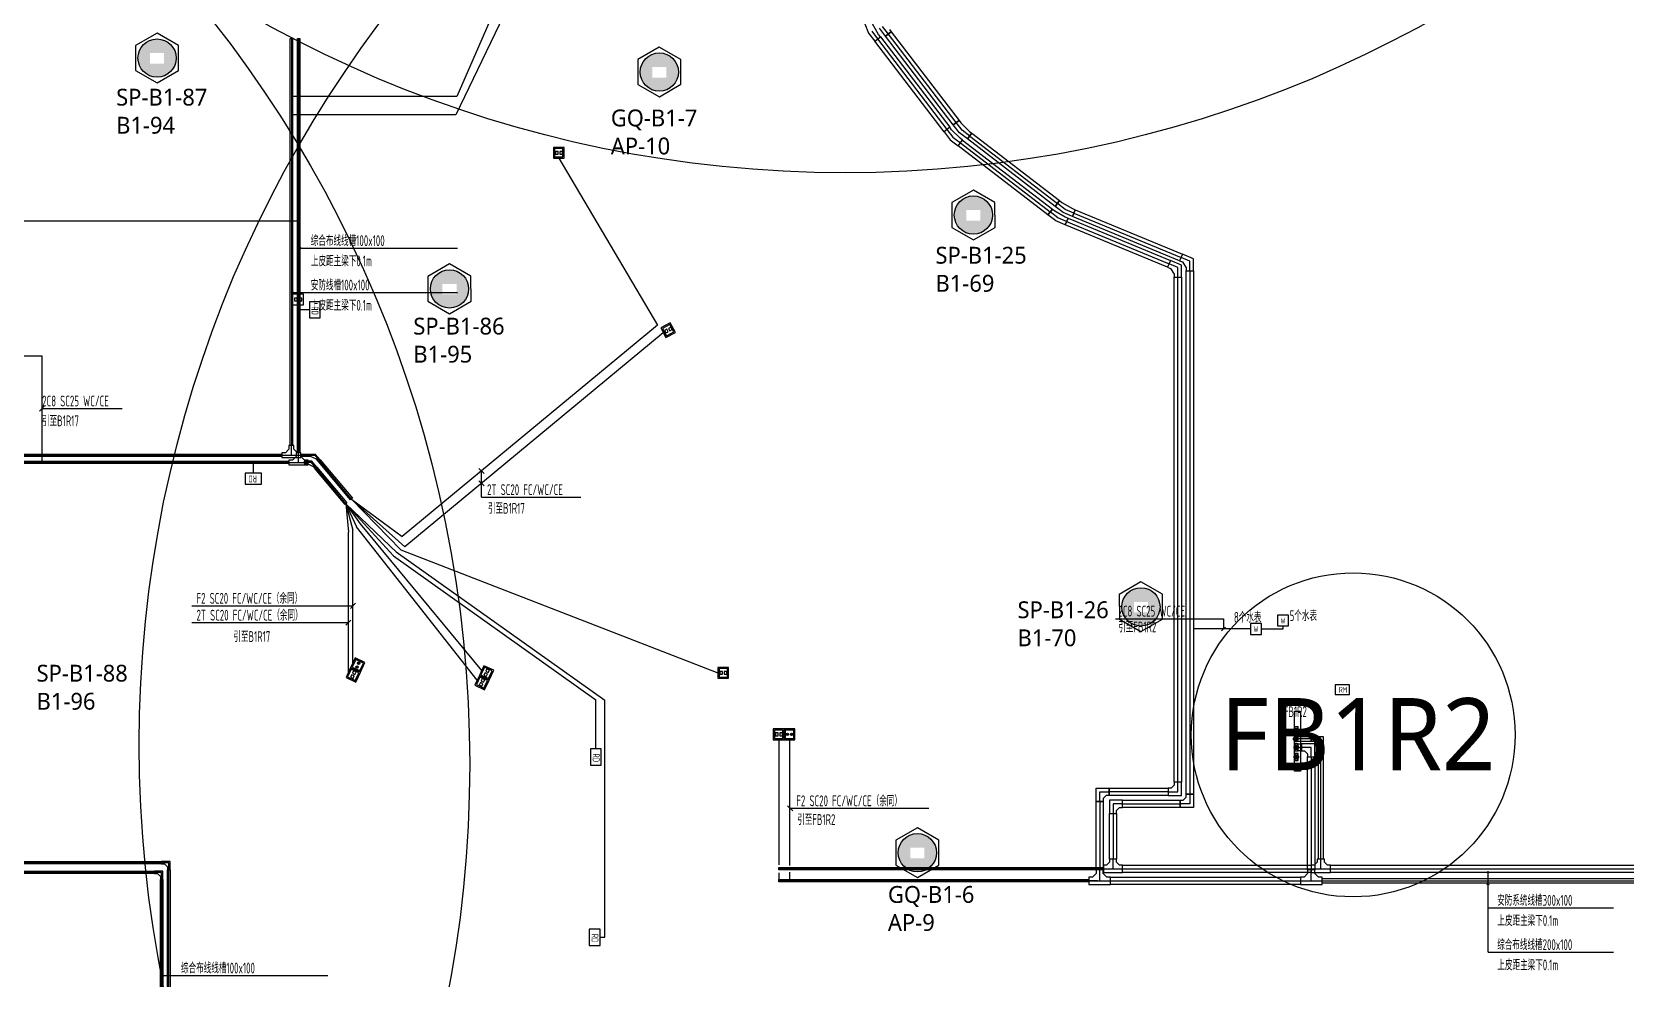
# Model space of a CAD drawing. Extents: x 0 to 3879896, y -114000 to 391286.
# Drawn here: x 2166973 to 2233328, y 218862 to 258257 of the extents above; entities that cross this region are included whole.
import ezdxf
from ezdxf.enums import TextEntityAlignment as Align

# ---------------------------------------------------------------- set-up
doc = ezdxf.new("R2010")
doc.units = 0
doc.header["$LTSCALE"] = 1000
doc.header["$MEASUREMENT"] = 0
doc.linetypes.add('CONTINOUS', pattern=[0])
doc.layers.get('0').update_dxf_attribs({"linetype": 'CONTINUOUS'})
for name, color, linetype in [('20170912广田意见修改', 1, 'CONTINUOUS'), ('AP', 7, 'CONTINUOUS'), ('Arc_家具布置', 8, 'CONTINUOUS'), ('A无产权', 5, 'CONTINUOUS'), ('CABLETRAY_DOTE', 5, 'CONTINUOUS'), ('CABLETRAY_WEAK', 6, 'CONTINUOUS'), ('E-L-LAMP', 11, 'CONTINUOUS'), ('T-BSA TEXT', 7, '485_LINE'), ('T-DIFFUSE', 1, 'CONTINUOUS'), ('T-I-CHANNELS', 2, 'CONTINUOUS'), ('T-METER DATA', 150, 'C_LINE'), ('T-P-G RDJ', 1, 'CONTINOUS'), ('T-R-INTEGRATE', 1, 'CONTINUOUS'), ('T-R-METER DATA', 150, 'CONTINUOUS'), ('T-SYSTEM', 4, 'CONTINUOUS'), ('T-SYSTEM BLOCK', 4, 'CONTINUOUS'), ('T-TEXT', 7, 'CONTINUOUS'), ('T-TEXT-RD', 3, 'CONTINUOUS'), ('T-TL', 2, 'CONTINUOUS'), ('T-光企', 120, 'CONTINUOUS'), ('T-电源线槽', 1, 'CONTINUOUS'), ('T-铁塔', 3, 'CONTINUOUS'), ('WALL', 2, 'CONTINUOUS'), ('WIRE-通讯', 4, 'CONTINUOUS')]:
    doc.layers.add(name, color=color, linetype=linetype)
doc.styles.add('_TCH_DIM', font='SIMPLEX', dxfattribs={"bigfont": 'GBCBIG'})
doc.styles.add('GBSTYLE', font='gbxwxt.shx', dxfattribs={"width": 0.6, "bigfont": 'gbhzfs.shx'})
doc.styles.get("Standard").update_dxf_attribs({"font": 'GBENOR', "bigfont": 'GBCBIG'})
doc.linetypes.add('485_LINE', pattern='A,25.7,-3.58,["485",Standard,S=2.54,R=0,X=-3.2,Y=-1.27],-3.85', length=33.13)
doc.linetypes.add('C_LINE', pattern='A,25.7,-2.08,["C",Standard,S=2.54,R=0,X=-0.54,Y=-1.27],-2.35', length=30.13)

# ---------------------------------------------------------------- blocks, each defined once
blk = doc.blocks.new('A$C5670352E')
at = {"layer": 'T-TEXT-RD', "color": 3, "style": 'GBSTYLE', "width": 0.7}
blk.add_text('FB1R2', height=450, dxfattribs=at).set_placement((102309, -18147, 0))
blk = doc.blocks.new('A$C53DD775B')
at = {"layer": 'T-SYSTEM', "elevation": 0}
for points in [[(101935, -19797, 0, 0, 0), (102433, -19298, 150, 0, 0), (102672, -19059, 0, 0, 0)], [(101960, -19447, 0, 0, 0), (102458, -18948, 150, 0, 0), (102697, -18709, 0, 0, 0)], [(101197, -20535, 0, 0, 0), (101696, -20036, 150, 0, 0), (101935, -19797, 0, 0, 0)], [(101222, -20185, 0, 0, 0), (101721, -19686, 150, 0, 0), (101960, -19447, 0, 0, 0)], [(101960, -20147, 0, 0, 0), (102458, -19648, 150, 0, 0), (102697, -19409, 0, 0, 0)], [(101960, -20547, 0, 0, 0), (102458, -20048, 150, 0, 0), (102697, -19809, 0, 0, 0)], [(101211, -20895, 0, 0, 0), (101710, -20397, 150, 0, 0), (101949, -20158, 0, 0, 0)], [(101222, -21285, 0, 0, 0), (101721, -20786, 150, 0, 0), (101960, -20547, 0, 0, 0)], [(101910, -20997, 0, 0, 0), (102408, -20498, 150, 0, 0), (102647, -20259, 0, 0, 0)], [(101172, -21735, 0, 0, 0), (101671, -21236, 150, 0, 0), (101910, -20997, 0, 0, 0)]]:
    blk.add_lwpolyline(points, format="xyseb", dxfattribs=at)
at = {"layer": 'T-SYSTEM', "const_width": 90, "elevation": 0}
for points in [[(101890, -19797, 1), (101980, -19797, 1)], [(101890, -19797, 1), (101980, -19797, 1)], [(101890, -19797, 1), (101980, -19797, 1)], [(101915, -19447, 1), (102005, -19447, 1)], [(101915, -19447, 1), (102005, -19447, 1)], [(101915, -19447, 1), (102005, -19447, 1)], [(101915, -20147, 1), (102005, -20147, 1)], [(101915, -20147, 1), (102005, -20147, 1)], [(101915, -20147, 1), (102005, -20147, 1)], [(101915, -20547, 1), (102005, -20547, 1)], [(101915, -20547, 1), (102005, -20547, 1)], [(101915, -20547, 1), (102005, -20547, 1)], [(101865, -20997, 1), (101955, -20997, 1)], [(101865, -20997, 1), (101955, -20997, 1)], [(101865, -20997, 1), (101955, -20997, 1)]]:
    blk.add_lwpolyline(points, format="xyb", close=True, dxfattribs=at)
at = {"layer": 'T-SYSTEM'}
for centre in [(101935, -19797, 0), (101935, -19797, 0), (101935, -19797, 0), (101960, -19447, 0), (101960, -19447, 0), (101960, -19447, 0), (101960, -20147, 0), (101960, -20147, 0), (101960, -20147, 0), (101960, -20547, 0), (101960, -20547, 0), (101960, -20547, 0), (101910, -20997, 0), (101910, -20997, 0), (101910, -20997, 0)]:
    blk.add_circle(centre, 90, dxfattribs=at)
blk = doc.blocks.new('A$C0C473B77')
at = {"layer": 'T-P-G RDJ', "elevation": 0}
blk.add_lwpolyline([(102135, -18647), (102135, -21147), (101885, -21147), (101885, -18647)], close=True, dxfattribs=at)
blk = doc.blocks.new('GX')
at = {"layer": 'T-R-INTEGRATE'}
h = blk.add_hatch(color=256, dxfattribs=at)
edge = h.paths.add_edge_path()
edge.add_arc((137, 0), 50, 0, 360)
h = blk.add_hatch(color=256, dxfattribs=at)
edge = h.paths.add_edge_path()
edge.add_arc((312, 0), 50, 0, 360)
for p, q in [((400, 175), (50, 175)), ((50, 175), (50, -175)), ((400, -175), (400, 175)), ((50, -175), (400, -175))]:
    blk.add_line(p, q, dxfattribs=at)
blk.add_lwpolyline([(0, -225), (450, -225), (450, 225), (0, 225)], close=True, dxfattribs=at)
for centre in [(137, 0), (312, 0)]:
    blk.add_circle(centre, 50, dxfattribs=at)
blk = doc.blocks.new('T-D2T')
at = {"layer": 'T-SYSTEM BLOCK'}
for points in [[(0, 0), (450, 0), (450, 450), (0, 450)], [(50, 50), (400, 50), (400, 400), (50, 400)], [(87, 169), (199, 169), (199, 281), (87, 281)], [(271, 169), (383, 169), (383, 281), (271, 281)]]:
    blk.add_lwpolyline(points, close=True, dxfattribs=at)
blk = doc.blocks.new('$C30311172003108')
at = {"layer": 'T-SYSTEM BLOCK'}
blk.add_lwpolyline([(-0.9, 0), (0.9, 0), (0.9, 1.2), (-0.9, 1.2)], close=True, dxfattribs=at)
at = {"style": 'GBSTYLE', "width": 0.8, "flags": 9}
blk.add_attdef('A', (0, 0), '', height=0.00003, dxfattribs=at)
at = {"layer": 'T-TEXT', "color": 7, "style": 'GBSTYLE', "width": 0.7}
blk.add_text('RD', height=0.75, dxfattribs=at).set_placement((-0.38, 0.26))
blk = doc.blocks.new('W')
at = {"layer": 'T-R-METER DATA', "ltscale": 0.04}
blk.add_lwpolyline([(-225, 0), (225, 0), (225, 450), (-225, 450)], close=True, dxfattribs=at)
at = {"layer": 'T-R-METER DATA', "ltscale": 0.04, "style": 'GBSTYLE', "width": 0.7}
blk.add_text('W', height=250, dxfattribs=at).set_placement((1, 98), align=Align.CENTER)
blk = doc.blocks.new('RM')
at = {"layer": 'T-SYSTEM BLOCK'}
blk.add_lwpolyline([(0, 0), (600, 0), (600, 400), (0, 400)], close=True, dxfattribs=at)
at = {"layer": 'T-TEXT', "style": 'GBSTYLE', "width": 0.7}
blk.add_text('RM', height=250, dxfattribs=at).set_placement((156, 67))
blk = doc.blocks.new('DS2')
at = {"layer": 'T-SYSTEM BLOCK'}
for points in [[(-225, -450), (225, -450), (225, 0), (-225, 0)], [(-138, -281), (-26, -281), (-26, -169), (-138, -169)], [(46, -281), (158, -281), (158, -169), (46, -169)]]:
    blk.add_lwpolyline(points, close=True, dxfattribs=at)
blk = doc.blocks.new('A$C7B3708B5')
at = {"layer": 'T-TEXT', "linetype": 'ByBlock'}
h = blk.add_hatch(color=256, dxfattribs=at)
edge = h.paths.add_edge_path()
edge.add_arc((48594, -19261), 37.5, 0, 360)
h = blk.add_hatch(color=256, dxfattribs=at)
edge = h.paths.add_edge_path()
edge.add_arc((48294, -21106), 37.5, 0, 360)
h = blk.add_hatch(color=256, dxfattribs=at)
edge = h.paths.add_edge_path()
edge.add_arc((98052, -45220), 37.5, 0, 360)
h = blk.add_hatch(color=256, dxfattribs=at)
edge = h.paths.add_edge_path()
edge.add_arc((98052, -45720), 37.5, 0, 360)
h = blk.add_hatch(color=256, dxfattribs=at)
edge = h.paths.add_edge_path()
edge.add_arc((42894, -49513), 37.5, 0, 360)
at = {"layer": 'CABLETRAY_DOTE'}
for p, q in [((48244, -10544), (48244, -27470)), ((48544, -10544), (48544, -27770)), ((72402, -10239), (72646, -10556)), ((72646, -10556), (75531, -14323)), ((73095, -10355), (72852, -10037)), ((75916, -14037), (73095, -10355)), ((75531, -14323), (75774, -14640)), ((76159, -14355), (75916, -14037)), ((76477, -14598), (76159, -14355)), ((75774, -14640), (76091, -14884)), ((76091, -14884), (79826, -17750)), ((76477, -14598), (80128, -17400)), ((80144, -17993), (79826, -17750)), ((80445, -17644), (80128, -17400)), ((80815, -17797), (80445, -17644)), ((80815, -17797), (85274, -19644)), ((80513, -18146), (80144, -17993)), ((80513, -18146), (84774, -19911)), ((85644, -19797), (85274, -19644)), ((85644, -20197), (85644, -19797)), ((85144, -20064), (84774, -19911)), ((85144, -20464), (85144, -20064)), ((85144, -41470), (85144, -20464)), ((85644, -20197), (85644, -41970)), ((48244, -27870), (48244, -27470)), ((48544, -28170), (48544, -27770)), ((33794, -27870), (47844, -27870)), ((34194, -28170), (48144, -28170)), ((47844, -27870), (48644, -27870)), ((48144, -28170), (48944, -28170)), ((48644, -27870), (48917, -27870)), ((49077, -28170), (48777, -28170)), ((48917, -27870), (49217, -27870)), ((49270, -28400), (49077, -28170)), ((49217, -27870), (49409, -28100)), ((50518, -29888), (49270, -28400)), ((50747, -29695), (49409, -28100)), ((90694, -39670), (90094, -39670)), ((90694, -39670), (91094, -39670)), ((91094, -39670), (91094, -40070)), ((90144, -40020), (90294, -40020)), ((90694, -40020), (90294, -40020)), ((90694, -40420), (90694, -40020)), ((90694, -40420), (90694, -45120)), ((91094, -44670), (91094, -40070)), ((85144, -41870), (85144, -41470)), ((81890, -42270), (81890, -41870)), ((81890, -41870), (82290, -41870)), ((81890, -42270), (81890, -45120)), ((84744, -41870), (82290, -41870)), ((82844, -42370), (82444, -42370)), ((82444, -42370), (82444, -42770)), ((82844, -42370), (85244, -42370)), ((84744, -41870), (85144, -41870)), ((85644, -42370), (85244, -42370)), ((85644, -41970), (85644, -42370)), ((82444, -42770), (82444, -44670)), ((33894, -44820), (42844, -44820)), ((43144, -44820), (42844, -44820)), ((43144, -45120), (43144, -44820)), ((43144, -82420), (43144, -45120)), ((82044, -45070), (68529, -45070)), ((81890, -45570), (81890, -45120)), ((82044, -45070), (82844, -45070)), ((82444, -45070), (82444, -44670)), ((82844, -45070), (90694, -45070)), ((90694, -45070), (91494, -45070)), ((90694, -45570), (90694, -45120)), ((91094, -45070), (91094, -44670)), ((91494, -45070), (110644, -45070)), ((34294, -45220), (42544, -45220)), ((42844, -45220), (42544, -45220)), ((42844, -45520), (42844, -45220)), ((42844, -45520), (42844, -82420)), ((81440, -45570), (68529, -45570)), ((81440, -45570), (82340, -45570)), ((82340, -45570), (90244, -45570)), ((90244, -45570), (91144, -45570)), ((91144, -45570), (110094, -45570)), ((90545, -46270), (90545, -46270))]:
    blk.add_line(p, q, dxfattribs=at)
at = {"layer": 'CABLETRAY_WEAK'}
for p, q in [((48194, -27470), (48194, -10544)), ((48194, -10544), (48294, -10544)), ((48294, -10544), (48294, -27470)), ((72976, -10446), (72721, -10113)), ((72976, -10446), (73214, -10264)), ((73214, -10264), (72976, -10446)), ((75797, -14129), (72976, -10446)), ((73138, -10164), (73214, -10264)), ((73214, -10264), (76035, -13946)), ((75797, -14129), (76035, -13946)), ((76035, -13946), (75797, -14129)), ((76052, -14462), (75797, -14129)), ((76035, -13946), (76111, -14045)), ((76385, -14717), (76052, -14462)), ((76111, -14045), (76469, -14403)), ((76385, -14717), (76568, -14479)), ((76568, -14479), (76385, -14717)), ((76469, -14403), (76568, -14479)), ((76568, -14479), (80219, -17281)), ((80037, -17519), (76385, -14717)), ((80219, -17281), (80037, -17519)), ((80037, -17519), (80219, -17281)), ((80370, -17775), (80037, -17519)), ((80219, -17281), (80318, -17357)), ((80318, -17357), (80757, -17610)), ((80757, -17935), (80370, -17775)), ((80757, -17610), (80872, -17658)), ((80757, -17935), (80872, -17658)), ((80872, -17658), (80757, -17935)), ((80872, -17658), (85332, -19505)), ((85217, -19783), (80757, -17935)), ((85332, -19505), (85217, -19783)), ((85332, -19505), (85217, -19783)), ((85217, -19783), (85332, -19830)), ((85794, -19697), (85332, -19505)), ((85332, -19830), (85494, -20072)), ((85794, -20197), (85794, -19697)), ((85494, -20072), (85494, -20197)), ((85494, -20197), (85794, -20197)), ((85494, -41970), (85494, -20197)), ((85494, -20197), (85794, -20197)), ((85794, -20197), (85794, -41970)), ((33794, -27820), (47844, -27820)), ((47994, -27770), (47844, -27770)), ((47844, -27770), (47844, -27970)), ((47844, -27820), (47844, -27920)), ((48144, -27620), (47994, -27770)), ((48344, -27470), (48144, -27470)), ((48144, -27470), (48144, -27620)), ((48294, -27470), (48194, -27470)), ((48344, -27620), (48344, -27470)), ((48494, -27770), (48344, -27620)), ((48644, -27770), (48494, -27770)), ((48644, -27970), (48644, -27770)), ((48644, -27920), (48644, -27820)), ((48644, -27820), (48917, -27820)), ((48917, -27820), (48917, -27920)), ((48917, -27820), (49240, -27820)), ((48917, -27920), (48917, -27820)), ((49240, -27820), (49448, -28068)), ((47844, -27920), (33794, -27920)), ((47844, -27970), (48644, -27970)), ((48917, -27920), (48644, -27920)), ((49042, -27920), (48917, -27920)), ((49291, -28036), (49042, -27920)), ((49371, -28132), (49291, -28036)), ((49371, -28132), (49448, -28068)), ((49448, -28068), (49371, -28132)), ((50709, -29727), (49371, -28132)), ((49448, -28068), (50786, -29663)), ((50786, -29663), (50709, -29727)), ((90094, -39570, 0), (89994, -39770, 0)), ((90094, -39770, 0), (89994, -39570, 0)), ((90094, -39770), (90094, -39570)), ((90094, -39570), (90694, -39570)), ((90694, -39770), (90094, -39770)), ((90694, -39570), (90694, -39770)), ((90694, -39570), (91194, -39570)), ((90694, -39770), (90694, -39570)), ((90844, -39770), (90694, -39770)), ((90994, -39920), (90844, -39770)), ((91194, -39570), (91194, -40070)), ((90994, -40070), (90994, -39920)), ((90994, -40070), (91194, -40070)), ((90994, -44670), (90994, -40070)), ((91194, -40070), (90994, -40070)), ((91194, -40070), (91194, -44670)), ((82844, -42220), (82294, -42220)), ((82294, -42220), (82294, -42770)), ((82844, -42520), (82844, -42220)), ((82844, -42220), (85244, -42220)), ((82844, -42520), (82844, -42220)), ((85244, -42220), (85244, -42520)), ((85244, -42520), (85244, -42220)), ((85244, -42220), (85369, -42220)), ((85369, -42220), (85494, -42095)), ((85794, -41970), (85494, -41970)), ((85494, -42095), (85494, -41970)), ((85494, -41970), (85794, -41970)), ((85794, -41970), (85794, -42520)), ((82294, -44670), (82294, -42770)), ((82294, -42770), (82594, -42770)), ((82294, -42770), (82594, -42770)), ((82594, -42645), (82719, -42520)), ((82594, -42770), (82594, -42645)), ((82594, -42770), (82594, -44670)), ((82719, -42520), (82844, -42520)), ((85244, -42520), (82844, -42520)), ((85794, -42520), (85244, -42520)), ((33894, -44770), (42844, -44770)), ((42844, -44870), (33894, -44870)), ((42844, -44770), (42844, -44870)), ((43194, -44770), (42844, -44770)), ((42844, -44770), (42844, -44870)), ((42844, -44870), (42969, -44870)), ((42969, -44870), (43094, -44995)), ((43094, -44995), (43094, -45120)), ((43094, -45120), (43194, -45120)), ((43094, -82420), (43094, -45120)), ((43094, -45120), (43194, -45120)), ((43194, -45120), (43194, -44770)), ((43194, -45120), (43194, -82420)), ((68529, -45120), (68529, -45020)), ((68529, -45020), (82044, -45020)), ((82044, -45120), (68529, -45120)), ((82169, -44920), (82044, -44920)), ((82044, -44920), (82044, -45220)), ((82044, -45020), (82044, -45120)), ((82294, -44795), (82169, -44920)), ((82594, -44670), (82294, -44670)), ((82594, -44670), (82294, -44670)), ((82294, -44670), (82294, -44795)), ((82594, -44795), (82594, -44670)), ((82719, -44920), (82594, -44795)), ((82844, -44920), (82719, -44920)), ((82844, -45220), (82844, -44920)), ((82844, -44920), (90694, -44920)), ((82844, -45220), (82844, -44920)), ((90694, -44920), (90694, -45220)), ((90819, -44920), (90694, -44920)), ((90694, -44920), (90694, -45220)), ((90944, -44795), (90819, -44920)), ((91244, -44670), (90944, -44670)), ((90944, -44670), (90944, -44795)), ((91194, -44670), (90994, -44670)), ((91244, -44795), (91244, -44670)), ((91369, -44920), (91244, -44795)), ((91494, -44920), (91369, -44920)), ((91494, -45220), (91494, -44920)), ((91494, -45220), (91494, -44920)), ((91494, -44920), (110644, -44920)), ((82044, -45220), (82844, -45220)), ((90694, -45220), (82844, -45220)), ((90694, -45220), (91494, -45220)), ((110644, -45220), (91494, -45220))]:
    blk.add_line(p, q, dxfattribs=at)
at = {"layer": 'CABLETRAY_WEAK', "elevation": 0}
blk.add_lwpolyline([(89994, -39770), (90094, -39770), (90094, -39570), (89994, -39570)], close=True, dxfattribs=at)
at = {"layer": 'T-I-CHANNELS'}
for p, q in [((72111, -9926), (72271, -10314)), ((72689, -10366), (72436, -9927)), ((48494, -27770), (48494, -10544)), ((48494, -10544), (48594, -10544)), ((48594, -10544), (48594, -27770)), ((72271, -10314), (72527, -10648)), ((72527, -10648), (72765, -10465)), ((72527, -10648), (72765, -10465)), ((72765, -10465), (72689, -10366)), ((72765, -10465), (75650, -14231)), ((75411, -14414), (72527, -10648)), ((75650, -14231), (75411, -14414)), ((75650, -14231), (75411, -14414)), ((75411, -14414), (75667, -14747)), ((75726, -14331), (75650, -14231)), ((76083, -14689), (75726, -14331)), ((75667, -14747), (76000, -15003)), ((76000, -15003), (76182, -14765)), ((76000, -15003), (76182, -14765)), ((79735, -17869), (76000, -15003)), ((76182, -14765), (76083, -14689)), ((76182, -14765), (79918, -17631)), ((79918, -17631), (79735, -17869)), ((79735, -17869), (79918, -17631)), ((80068, -18124), (79735, -17869)), ((79918, -17631), (80017, -17707)), ((80017, -17707), (80455, -17960)), ((80456, -18285), (80068, -18124)), ((80455, -17960), (80571, -18008)), ((80456, -18285), (80571, -18008)), ((80571, -18008), (80456, -18285)), ((84717, -20050), (80456, -18285)), ((80571, -18008), (84832, -19773)), ((84832, -19773), (84717, -20050)), ((84832, -19773), (84717, -20050)), ((85294, -19964), (84832, -19773)), ((84717, -20050), (84832, -20098)), ((84832, -20098), (84994, -20339)), ((84994, -20339), (84994, -20464)), ((84994, -20464), (85294, -20464)), ((84994, -41470), (84994, -20464)), ((84994, -20464), (85294, -20464)), ((85294, -20464), (85294, -19964)), ((85294, -20464), (85294, -41470)), ((48644, -27770), (48444, -27770)), ((48444, -27770), (48444, -27920)), ((48594, -27770), (48494, -27770)), ((48644, -27920), (48644, -27770)), ((34194, -28120), (48144, -28120)), ((48144, -28220), (34194, -28220)), ((48294, -28070), (48144, -28070)), ((48144, -28070), (48144, -28270)), ((48144, -28120), (48144, -28220)), ((48144, -28270), (48944, -28270)), ((48444, -27920), (48294, -28070)), ((48794, -28070), (48644, -27920)), ((49100, -28120), (48777, -28120)), ((48777, -28120), (48777, -28220)), ((48777, -28220), (48902, -28220)), ((48944, -28070), (48794, -28070)), ((48902, -28220), (49151, -28336)), ((48944, -28270), (48944, -28070)), ((49308, -28368), (49100, -28120)), ((49151, -28336), (49231, -28432)), ((49231, -28432), (49308, -28368)), ((49231, -28432), (49308, -28368)), ((50479, -29920), (49231, -28432)), ((49308, -28368), (50556, -29855)), ((50556, -29855), (50479, -29920)), ((90144, -39870, 0), (89994, -40170, 0)), ((90144, -40170, 0), (89994, -39870, 0)), ((90144, -40170), (90144, -39870)), ((90144, -39870), (90294, -39870)), ((90294, -40170), (90144, -40170)), ((90294, -39870), (90294, -40170)), ((90844, -39870), (90294, -39870)), ((90294, -39870), (90294, -40170)), ((90294, -40170), (90419, -40170)), ((90419, -40170), (90544, -40295)), ((90544, -40295), (90544, -40420)), ((90544, -40420), (90844, -40420)), ((90544, -45120), (90544, -40420)), ((90544, -40420), (90844, -40420)), ((90844, -40420), (90844, -39870)), ((90844, -40420), (90844, -45120)), ((81740, -42270), (81740, -41720)), ((81740, -41720), (82290, -41720)), ((82290, -42020), (82290, -41720)), ((82290, -41720), (84744, -41720)), ((82290, -41720), (82290, -42020)), ((84744, -41720), (84744, -42020)), ((84869, -41720), (84744, -41720)), ((84744, -41720), (84744, -42020)), ((84994, -41595), (84869, -41720)), ((85294, -41470), (84994, -41470)), ((85294, -41470), (84994, -41470)), ((84994, -41470), (84994, -41595)), ((85294, -42020), (85294, -41470)), ((82040, -42270), (81740, -42270)), ((81740, -45120), (81740, -42270)), ((81740, -42270), (82040, -42270)), ((82165, -42020), (82040, -42145)), ((82040, -42145), (82040, -42270)), ((82040, -42270), (82040, -45120)), ((82290, -42020), (82165, -42020)), ((84744, -42020), (82290, -42020)), ((84744, -42020), (85294, -42020)), ((82040, -45120), (81740, -45120)), ((82040, -45120), (81740, -45120)), ((81740, -45120), (81740, -45270)), ((82040, -45270), (82040, -45120)), ((90844, -45120), (90544, -45120)), ((90844, -45120), (90544, -45120)), ((90544, -45120), (90544, -45270)), ((90844, -45270), (90844, -45120)), ((34294, -45170), (42544, -45170)), ((42544, -45270), (34294, -45270)), ((42544, -45170), (42544, -45270)), ((42894, -45170), (42544, -45170)), ((42544, -45170), (42544, -45270)), ((42544, -45270), (42669, -45270)), ((42669, -45270), (42794, -45395)), ((42794, -45395), (42794, -45520)), ((42794, -82420), (42794, -45520)), ((42794, -45520), (42894, -45520)), ((42794, -45520), (42894, -45520)), ((42894, -45520), (42894, -45170)), ((42894, -45520), (42894, -82420)), ((68529, -45620), (68529, -45520)), ((68529, -45520), (81440, -45520)), ((81440, -45620), (68529, -45620)), ((81590, -45420), (81440, -45420)), ((81440, -45420), (81440, -45720)), ((81440, -45520), (81440, -45620)), ((81440, -45720), (82340, -45720)), ((81740, -45270), (81590, -45420)), ((82190, -45420), (82040, -45270)), ((82340, -45420), (82190, -45420)), ((82340, -45720), (82340, -45420)), ((82340, -45420), (90244, -45420)), ((82340, -45720), (82340, -45420)), ((90244, -45720), (82340, -45720)), ((90244, -45420), (90244, -45720)), ((90394, -45420), (90244, -45420)), ((90244, -45420), (90244, -45720)), ((90244, -45720), (91144, -45720)), ((90544, -45270), (90394, -45420)), ((90994, -45420), (90844, -45270)), ((91144, -45420), (90994, -45420)), ((91144, -45720), (91144, -45420)), ((91144, -45670), (91144, -45470)), ((91144, -45470), (110094, -45470)), ((110094, -45670), (91144, -45670))]:
    blk.add_line(p, q, dxfattribs=at)
at = {"layer": 'T-I-CHANNELS', "elevation": 0}
blk.add_lwpolyline([(89994, -40170), (90144, -40170), (90144, -39870), (89994, -39870)], close=True, dxfattribs=at)
at = {"layer": 'T-SYSTEM', "elevation": 0}
for points in [[(90044, -39670, 0, 0, 0), (90542, -39171, 150, 0, 0), (90781, -38932, 0, 0, 0)], [(90069, -39320, 0, 0, 0), (90567, -38821, 150, 0, 0), (90806, -38582, 0, 0, 0)], [(89306, -40408, 0, 0, 0), (89805, -39909, 150, 0, 0), (90044, -39670, 0, 0, 0)], [(89331, -40058, 0, 0, 0), (89830, -39559, 150, 0, 0), (90069, -39320, 0, 0, 0)], [(90069, -40020, 0, 0, 0), (90567, -39521, 150, 0, 0), (90806, -39282, 0, 0, 0)], [(90069, -40420, 0, 0, 0), (90567, -39921, 150, 0, 0), (90806, -39682, 0, 0, 0)], [(89321, -40768, 0, 0, 0), (89819, -40270, 150, 0, 0), (90058, -40031, 0, 0, 0)], [(89331, -41158, 0, 0, 0), (89830, -40659, 150, 0, 0), (90069, -40420, 0, 0, 0)], [(90019, -40870, 0, 0, 0), (90517, -40371, 150, 0, 0), (90756, -40132, 0, 0, 0)], [(89281, -41608, 0, 0, 0), (89780, -41109, 150, 0, 0), (90019, -40870, 0, 0, 0)]]:
    blk.add_lwpolyline(points, format="xyseb", dxfattribs=at)
at = {"layer": 'T-SYSTEM', "const_width": 90, "elevation": 0}
for points in [[(89999, -39670, 1), (90089, -39670, 1)], [(89999, -39670, 1), (90089, -39670, 1)], [(89999, -39670, 1), (90089, -39670, 1)], [(90024, -39320, 1), (90114, -39320, 1)], [(90024, -39320, 1), (90114, -39320, 1)], [(90024, -39320, 1), (90114, -39320, 1)], [(90024, -40020, 1), (90114, -40020, 1)], [(90024, -40020, 1), (90114, -40020, 1)], [(90024, -40020, 1), (90114, -40020, 1)], [(90024, -40420, 1), (90114, -40420, 1)], [(90024, -40420, 1), (90114, -40420, 1)], [(90024, -40420, 1), (90114, -40420, 1)], [(89974, -40870, 1), (90064, -40870, 1)], [(89974, -40870, 1), (90064, -40870, 1)], [(89974, -40870, 1), (90064, -40870, 1)]]:
    blk.add_lwpolyline(points, format="xyb", close=True, dxfattribs=at)
at = {"layer": 'T-SYSTEM'}
for centre in [(90044, -39670, 0), (90044, -39670, 0), (90044, -39670, 0), (90069, -39320, 0), (90069, -39320, 0), (90069, -39320, 0), (90069, -40020, 0), (90069, -40020, 0), (90069, -40020, 0), (90069, -40420, 0), (90069, -40420, 0), (90069, -40420, 0), (90019, -40870, 0), (90019, -40870, 0), (90019, -40870, 0)]:
    blk.add_circle(centre, 90, dxfattribs=at)
at = {"layer": 'T-TEXT', "linetype": 'ByBlock'}
for p, q in [((48594, -19261, 0), (55157, -19261, 0)), ((48294, -21106, 0), (55157, -21106, 0)), ((98052, -48543, 0), (98052, -45220, 0)), ((98052, -46698, 0), (103270, -46698, 0)), ((98052, -48543, 0), (103270, -48543, 0)), ((42894, -49513, 0), (49757, -49513, 0))]:
    blk.add_line(p, q, dxfattribs=at)
for centre in [(48594, -19261, 0), (48294, -21106, 0), (98052, -45220, 0), (98052, -45720, 0), (42894, -49513, 0)]:
    blk.add_circle(centre, 37.5, dxfattribs=at)
at = {"layer": 'T-光企', "linetype": 'ByBlock'}
for p, q in [((90144, -40270, 0), (89994, -40570, 0)), ((90144, -40570, 0), (89994, -40270, 0))]:
    blk.add_line(p, q, dxfattribs=at)
at = {"layer": 'T-光企', "linetype": 'ByBlock', "elevation": 0}
blk.add_lwpolyline([(89994, -40570), (90144, -40570), (90144, -40270), (89994, -40270)], close=True, dxfattribs=at)
at = {"layer": 'T-电源线槽', "ltscale": 0.05}
for p, q in [((89994, -40820, 0), (90044, -40920, 0)), ((90044, -40820, 0), (89994, -40920, 0))]:
    blk.add_line(p, q, dxfattribs=at)
at = {"layer": 'T-电源线槽', "ltscale": 0.05, "elevation": 0}
blk.add_lwpolyline([(90044, -40820), (89994, -40820), (89994, -40920), (90044, -40920)], close=True, dxfattribs=at)
at = {"layer": 'T-铁塔', "linetype": 'ByBlock'}
for p, q in [((90144, -39170, 0), (89994, -39470, 0)), ((90144, -39470, 0), (89994, -39170, 0))]:
    blk.add_line(p, q, dxfattribs=at)
at = {"layer": 'T-铁塔', "linetype": 'ByBlock', "elevation": 0}
blk.add_lwpolyline([(89994, -39470), (90144, -39470), (90144, -39170), (89994, -39170)], close=True, dxfattribs=at)
at = {"layer": 'T-TEXT', "linetype": 'ByBlock', "style": 'GBSTYLE', "width": 0.7}
for s, p in [('综合布线线槽100x100', (49052, -19172, 0)), ('上皮距主梁下0.1m', (49060, -20013, 0)), ('安防线槽100x100', (49052, -21017, 0)), ('上皮距主梁下0.1m', (49060, -21857, 0)), ('安防系统线槽300x100', (98434, -46609, 0)), ('上皮距主梁下0.1m', (98442, -47449, 0)), ('综合布线线槽200x100', (98434, -48453, 0)), ('综合布线线槽100x100', (43652, -49424, 0)), ('上皮距主梁下0.1m', (98442, -49294, 0))]:
    blk.add_text(s, height=450, dxfattribs=at).set_placement(p)

msp = doc.modelspace()

# ---------------------------------------------------------------- hatches: boundary and pattern name
at = {"layer": 'WALL', "linetype": 'ByBlock'}
h = msp.add_hatch(dxfattribs=at)
h.set_pattern_fill('ESCHER', color=3)
h.set_pattern_definition([(60, (-705063.745, -2144598.4), (-30.47999999, -7e-09), [27.94, -2.54]), (180, (-705063.745, -2144598.4), (15.24, -26.3964543), [27.94, -2.54]), (300, (-705063.745, -2144598.4), (30.47999999, -7e-09), [27.94, -2.54]), (60, (-705061.205, -2144598.4), (-30.47999999, -7e-09), [5.08, -25.4]), (300, (-705061.205, -2144598.4), (30.47999999, -7e-09), [5.08, -25.4]), (60, (-705065.015, -2144596.2), (-30.47999999, -7e-09), [5.08, -25.4]), (180, (-705065.015, -2144596.2), (15.24, -26.3964543), [5.08, -25.4]), (300, (-705065.015, -2144600.6), (30.47999999, -7e-09), [5.08, -25.4]), (180, (-705065.015, -2144600.6), (15.24, -26.3964543), [5.08, -25.4]), (60, (-705073.905, -2144598.4), (-30.47999999, -7e-09), [5.08, -25.4]), (300, (-705073.905, -2144598.4), (30.47999999, -7e-09), [5.08, -25.4]), (60, (-705058.665, -2144607.2), (-30.47999999, -7e-09), [5.08, -25.4]), (180, (-705058.665, -2144607.2), (15.24, -26.3964543), [5.08, -25.4]), (300, (-705058.665, -2144589.602), (30.47999999, -7e-09), [5.08, -25.4]), (180, (-705058.665, -2144589.602), (15.24, -26.3964543), [5.08, -25.4]), (0, (-705058.665, -2144594.002), (-15.24, 26.3964543), [17.78, -12.7]), (0, (-705058.665, -2144602.8), (-15.24, 26.3964543), [17.78, -12.7]), (120, (-705062.475, -2144591.802), (-30.47999999, 7e-09), [17.78, -12.7]), (120, (-705070.095, -2144596.2), (-30.47999999, 7e-09), [17.78, -12.7]), (240, (-705070.095, -2144600.6), (15.23999999, -26.3964543), [17.78, -12.7]), (240, (-705062.475, -2144605), (15.23999999, -26.3964543), [17.78, -12.7])])
h.paths.add_polyline_path([(2171388, 257167.7, 1), (2172980, 257167.7, 1)])
h.paths.add_polyline_path([(2172478.4, 257372.7), (2172478.4, 256938.2), (2171890.4, 256938.2), (2171890.4, 257372.7)], flags=16)
h = msp.add_hatch(dxfattribs=at)
h.set_pattern_fill('ESCHER', color=3)
h.set_pattern_definition([(60, (-684157.8, -2145178.995), (-30.47999999, -7e-09), [27.94, -2.54]), (180, (-684157.8, -2145178.995), (15.24, -26.3964543), [27.94, -2.54]), (300, (-684157.8, -2145178.995), (30.47999999, -7e-09), [27.94, -2.54]), (60, (-684155.26, -2145178.995), (-30.47999999, -7e-09), [5.08, -25.4]), (300, (-684155.26, -2145178.995), (30.47999999, -7e-09), [5.08, -25.4]), (60, (-684159.07, -2145176.795), (-30.47999999, -7e-09), [5.08, -25.4]), (180, (-684159.07, -2145176.795), (15.24, -26.3964543), [5.08, -25.4]), (300, (-684159.07, -2145181.194), (30.47999999, -7e-09), [5.08, -25.4]), (180, (-684159.07, -2145181.194), (15.24, -26.3964543), [5.08, -25.4]), (60, (-684167.96, -2145178.995), (-30.47999999, -7e-09), [5.08, -25.4]), (300, (-684167.96, -2145178.995), (30.47999999, -7e-09), [5.08, -25.4]), (60, (-684152.72, -2145187.793), (-30.47999999, -7e-09), [5.08, -25.4]), (180, (-684152.72, -2145187.793), (15.24, -26.3964543), [5.08, -25.4]), (300, (-684152.72, -2145170.196), (30.47999999, -7e-09), [5.08, -25.4]), (180, (-684152.72, -2145170.196), (15.24, -26.3964543), [5.08, -25.4]), (0, (-684152.72, -2145174.595), (-15.24, 26.3964543), [17.78, -12.7]), (0, (-684152.72, -2145183.394), (-15.24, 26.3964543), [17.78, -12.7]), (120, (-684156.53, -2145172.395), (-30.47999999, 7e-09), [17.78, -12.7]), (120, (-684164.15, -2145176.795), (-30.47999999, 7e-09), [17.78, -12.7]), (240, (-684164.15, -2145181.194), (15.23999999, -26.3964543), [17.78, -12.7]), (240, (-684156.53, -2145185.594), (15.23999999, -26.3964543), [17.78, -12.7])])
h.paths.add_polyline_path([(2192294, 256587.1, 1), (2193885.9, 256587.1, 1)])
h.paths.add_polyline_path([(2193384.3, 256792.1), (2193384.3, 256357.6), (2192796.3, 256357.6), (2192796.3, 256792.1)], flags=16)
h = msp.add_hatch(dxfattribs=at)
h.set_pattern_fill('ESCHER', color=3)
h.set_pattern_definition([(60, (-671085.911, -2151127.943), (-30.47999999, -7e-09), [27.94, -2.54]), (180, (-671085.911, -2151127.943), (15.24, -26.3964543), [27.94, -2.54]), (300, (-671085.911, -2151127.943), (30.47999999, -7e-09), [27.94, -2.54]), (60, (-671083.371, -2151127.943), (-30.47999999, -7e-09), [5.08, -25.4]), (300, (-671083.371, -2151127.943), (30.47999999, -7e-09), [5.08, -25.4]), (60, (-671087.181, -2151125.743), (-30.47999999, -7e-09), [5.08, -25.4]), (180, (-671087.181, -2151125.743), (15.24, -26.3964543), [5.08, -25.4]), (300, (-671087.181, -2151130.142), (30.47999999, -7e-09), [5.08, -25.4]), (180, (-671087.181, -2151130.142), (15.24, -26.3964543), [5.08, -25.4]), (60, (-671096.071, -2151127.943), (-30.47999999, -7e-09), [5.08, -25.4]), (300, (-671096.071, -2151127.943), (30.47999999, -7e-09), [5.08, -25.4]), (60, (-671080.831, -2151136.741), (-30.47999999, -7e-09), [5.08, -25.4]), (180, (-671080.831, -2151136.741), (15.24, -26.3964543), [5.08, -25.4]), (300, (-671080.831, -2151119.144), (30.47999999, -7e-09), [5.08, -25.4]), (180, (-671080.831, -2151119.144), (15.24, -26.3964543), [5.08, -25.4]), (0, (-671080.831, -2151123.543), (-15.24, 26.3964543), [17.78, -12.7]), (0, (-671080.831, -2151132.342), (-15.24, 26.3964543), [17.78, -12.7]), (120, (-671084.641, -2151121.343), (-30.47999999, 7e-09), [17.78, -12.7]), (120, (-671092.261, -2151125.743), (-30.47999999, 7e-09), [17.78, -12.7]), (240, (-671092.261, -2151130.142), (15.23999999, -26.3964543), [17.78, -12.7]), (240, (-671084.641, -2151134.542), (15.23999999, -26.3964543), [17.78, -12.7])])
h.paths.add_polyline_path([(2205365.9, 250638.2, 1), (2206957.8, 250638.2, 1)])
h.paths.add_polyline_path([(2206456.2, 250843.2), (2206456.2, 250408.7), (2205868.2, 250408.7), (2205868.2, 250843.2)], flags=16)
h = msp.add_hatch(dxfattribs=at)
h.set_pattern_fill('ESCHER', color=3)
h.set_pattern_definition([(60, (-692893.745, -2154198.4), (-30.47999999, -7e-09), [27.94, -2.54]), (180, (-692893.745, -2154198.4), (15.24, -26.3964543), [27.94, -2.54]), (300, (-692893.745, -2154198.4), (30.47999999, -7e-09), [27.94, -2.54]), (60, (-692891.205, -2154198.4), (-30.47999999, -7e-09), [5.08, -25.4]), (300, (-692891.205, -2154198.4), (30.47999999, -7e-09), [5.08, -25.4]), (60, (-692895.015, -2154196.2), (-30.47999999, -7e-09), [5.08, -25.4]), (180, (-692895.015, -2154196.2), (15.24, -26.3964543), [5.08, -25.4]), (300, (-692895.015, -2154200.6), (30.47999999, -7e-09), [5.08, -25.4]), (180, (-692895.015, -2154200.6), (15.24, -26.3964543), [5.08, -25.4]), (60, (-692903.905, -2154198.4), (-30.47999999, -7e-09), [5.08, -25.4]), (300, (-692903.905, -2154198.4), (30.47999999, -7e-09), [5.08, -25.4]), (60, (-692888.665, -2154207.2), (-30.47999999, -7e-09), [5.08, -25.4]), (180, (-692888.665, -2154207.2), (15.24, -26.3964543), [5.08, -25.4]), (300, (-692888.665, -2154189.602), (30.47999999, -7e-09), [5.08, -25.4]), (180, (-692888.665, -2154189.602), (15.24, -26.3964543), [5.08, -25.4]), (0, (-692888.665, -2154194.002), (-15.24, 26.3964543), [17.78, -12.7]), (0, (-692888.665, -2154202.8), (-15.24, 26.3964543), [17.78, -12.7]), (120, (-692892.475, -2154191.802), (-30.47999999, 7e-09), [17.78, -12.7]), (120, (-692900.095, -2154196.2), (-30.47999999, 7e-09), [17.78, -12.7]), (240, (-692900.095, -2154200.6), (15.23999999, -26.3964543), [17.78, -12.7]), (240, (-692892.475, -2154205), (15.23999999, -26.3964543), [17.78, -12.7])])
h.paths.add_polyline_path([(2183558, 247567.7, 1), (2185150, 247567.7, 1)])
h.paths.add_polyline_path([(2184648.4, 247772.7), (2184648.4, 247338.2), (2184060.4, 247338.2), (2184060.4, 247772.7)], flags=16)
h = msp.add_hatch(dxfattribs=at)
h.set_pattern_fill('ESCHER', color=3)
h.set_pattern_definition([(60, (-664114.87, -2167422.711), (-30.47999999, -7e-09), [27.94, -2.54]), (180, (-664114.87, -2167422.711), (15.24, -26.3964543), [27.94, -2.54]), (300, (-664114.87, -2167422.711), (30.47999999, -7e-09), [27.94, -2.54]), (60, (-664112.33, -2167422.711), (-30.47999999, -7e-09), [5.08, -25.4]), (300, (-664112.33, -2167422.711), (30.47999999, -7e-09), [5.08, -25.4]), (60, (-664116.14, -2167420.512), (-30.47999999, -7e-09), [5.08, -25.4]), (180, (-664116.14, -2167420.512), (15.24, -26.3964543), [5.08, -25.4]), (300, (-664116.14, -2167424.91), (30.47999999, -7e-09), [5.08, -25.4]), (180, (-664116.14, -2167424.91), (15.24, -26.3964543), [5.08, -25.4]), (60, (-664125.03, -2167422.711), (-30.47999999, -7e-09), [5.08, -25.4]), (300, (-664125.03, -2167422.711), (30.47999999, -7e-09), [5.08, -25.4]), (60, (-664109.79, -2167431.51), (-30.47999999, -7e-09), [5.08, -25.4]), (180, (-664109.79, -2167431.51), (15.24, -26.3964543), [5.08, -25.4]), (300, (-664109.79, -2167413.913), (30.47999999, -7e-09), [5.08, -25.4]), (180, (-664109.79, -2167413.913), (15.24, -26.3964543), [5.08, -25.4]), (0, (-664109.79, -2167418.312), (-15.24, 26.3964543), [17.78, -12.7]), (0, (-664109.79, -2167427.11), (-15.24, 26.3964543), [17.78, -12.7]), (120, (-664113.6, -2167416.112), (-30.47999999, 7e-09), [17.78, -12.7]), (120, (-664121.22, -2167420.512), (-30.47999999, 7e-09), [17.78, -12.7]), (240, (-664121.22, -2167424.91), (15.23999999, -26.3964543), [17.78, -12.7]), (240, (-664113.6, -2167429.31), (15.23999999, -26.3964543), [17.78, -12.7])])
h.paths.add_polyline_path([(2212336.9, 234343.4, 1), (2213928.8, 234343.4, 1)])
h.paths.add_polyline_path([(2213427.3, 234548.4), (2213427.3, 234113.9), (2212839.2, 234113.9), (2212839.2, 234548.4)], flags=16)
h = msp.add_hatch(dxfattribs=at)
h.set_pattern_fill('ESCHER', color=3)
h.set_pattern_definition([(60, (-673417.8, -2177648.995), (-30.47999999, -7e-09), [27.94, -2.54]), (180, (-673417.8, -2177648.995), (15.24, -26.3964543), [27.94, -2.54]), (300, (-673417.8, -2177648.995), (30.47999999, -7e-09), [27.94, -2.54]), (60, (-673415.26, -2177648.995), (-30.47999999, -7e-09), [5.08, -25.4]), (300, (-673415.26, -2177648.995), (30.47999999, -7e-09), [5.08, -25.4]), (60, (-673419.07, -2177646.795), (-30.47999999, -7e-09), [5.08, -25.4]), (180, (-673419.07, -2177646.795), (15.24, -26.3964543), [5.08, -25.4]), (300, (-673419.07, -2177651.194), (30.47999999, -7e-09), [5.08, -25.4]), (180, (-673419.07, -2177651.194), (15.24, -26.3964543), [5.08, -25.4]), (60, (-673427.96, -2177648.995), (-30.47999999, -7e-09), [5.08, -25.4]), (300, (-673427.96, -2177648.995), (30.47999999, -7e-09), [5.08, -25.4]), (60, (-673412.72, -2177657.793), (-30.47999999, -7e-09), [5.08, -25.4]), (180, (-673412.72, -2177657.793), (15.24, -26.3964543), [5.08, -25.4]), (300, (-673412.72, -2177640.196), (30.47999999, -7e-09), [5.08, -25.4]), (180, (-673412.72, -2177640.196), (15.24, -26.3964543), [5.08, -25.4]), (0, (-673412.72, -2177644.595), (-15.24, 26.3964543), [17.78, -12.7]), (0, (-673412.72, -2177653.394), (-15.24, 26.3964543), [17.78, -12.7]), (120, (-673416.53, -2177642.395), (-30.47999999, 7e-09), [17.78, -12.7]), (120, (-673424.15, -2177646.795), (-30.47999999, 7e-09), [17.78, -12.7]), (240, (-673424.15, -2177651.194), (15.23999999, -26.3964543), [17.78, -12.7]), (240, (-673416.53, -2177655.594), (15.23999999, -26.3964543), [17.78, -12.7])])
h.paths.add_polyline_path([(2203034, 224117.1, 1), (2204625.9, 224117.1, 1)])
h.paths.add_polyline_path([(2204124.3, 224322.1), (2204124.3, 223887.6), (2203536.3, 223887.6), (2203536.3, 224322.1)], flags=16)

# ---------------------------------------------------------------- linework, layer by layer
at = {"layer": 'CABLETRAY_DOTE'}
for p, q in [((2178071.4, 240650.5, 0), (2178071.4, 240650.5, 0)), ((2178604.5, 240350.5, 0), (2178304.5, 240350.5, 0)), ((2178444.4, 240650.5, 0), (2178744.4, 240650.5, 0)), ((2178797.3, 240120.6, 0), (2178604.5, 240350.5, 0)), ((2178744.4, 240650.5, 0), (2178937.2, 240420.6, 0)), ((2180275.1, 238825.6, 0), (2178937.2, 240420.6, 0)), ((2180045.2, 238632.8, 0), (2178797.3, 240120.6, 0))]:
    msp.add_line(p, q, dxfattribs=at)
at = {"layer": 'CABLETRAY_WEAK'}
for p, q in [((2178444.4, 240700.5, 0), (2178767.7, 240700.5, 0)), ((2178444.4, 240600.5, 0), (2178444.4, 240700.5, 0)), ((2178569.4, 240600.5, 0), (2178444.4, 240600.5, 0)), ((2178818.6, 240484.3, 0), (2178569.4, 240600.5, 0)), ((2178767.7, 240700.5, 0), (2178975.5, 240452.8, 0)), ((2178898.9, 240388.5, 0), (2178818.6, 240484.3, 0)), ((2178898.9, 240388.5, 0), (2178975.5, 240452.8, 0)), ((2178975.5, 240452.8, 0), (2178898.9, 240388.5, 0)), ((2180236.8, 238793.5, 0), (2178898.9, 240388.5, 0)), ((2178975.5, 240452.8, 0), (2180313.4, 238857.7, 0)), ((2180313.4, 238857.7, 0), (2180236.8, 238793.5, 0))]:
    msp.add_line(p, q, dxfattribs=at)
at = {"layer": 'E-L-LAMP', "elevation": 0}
msp.add_lwpolyline([(2166486.3, 244781.2), (2167393.4, 244781.2), (2167393.4, 240403.5)], dxfattribs=at)
at = {"layer": 'T-BSA TEXT', "linetype": 'ByBlock'}
for p, q in [((2167287.4, 242486.3, 0), (2167499.5, 242698.4, 0)), ((2167393.4, 242592.4, 0), (2170733.8, 242592.4, 0)), ((2185790.9, 239890.8, 0), (2185578.8, 240103, 0)), ((2185790.9, 239371.5, 0), (2185578.8, 239583.6, 0)), ((2185684.8, 238905.4, 0), (2189821.4, 238905.4, 0)), ((2173635.4, 234387.1, 0), (2180333.4, 234387.1, 0)), ((2180439.5, 234493.1, 0), (2180227.3, 234281, 0)), ((2173635.4, 233687.1, 0), (2180144.7, 233687.1, 0)), ((2180250.7, 233793.1, 0), (2180038.6, 233581, 0)), ((2212069.9, 233850.5, 0), (2216571.4, 233850.5, 0)), ((2216571.4, 233850.5, 0), (2216571.4, 233425.5, 0)), ((2216492.8, 233346.8, 0), (2216650.1, 233504.1, 0)), ((2198427.6, 226071.5, 0), (2198639.7, 225859.3, 0)), ((2198533.6, 225965.4, 0), (2204307.3, 225965.4, 0))]:
    msp.add_line(p, q, dxfattribs=at)
at = {"layer": 'T-BSA TEXT', "linetype": 'ByBlock', "elevation": 0}
msp.add_lwpolyline([(2185684.8, 238905.4), (2185684.8, 239996.9)], dxfattribs=at)
at = {"layer": 'T-DIFFUSE', "elevation": 0}
msp.add_lwpolyline([(2190957.9, 267493.4), (2190770.1, 267571.1), (2184615.5, 254801.4), (2177830.8, 254801.4)], dxfattribs=at)
at = {"layer": 'T-I-CHANNELS'}
for p, q in [((2178627.8, 240400.5, 0), (2178304.5, 240400.5, 0)), ((2178304.5, 240400.5, 0), (2178304.5, 240300.5, 0)), ((2178304.5, 240300.5, 0), (2178429.5, 240300.5, 0)), ((2178429.5, 240300.5, 0), (2178678.6, 240184.3, 0)), ((2178835.6, 240152.8, 0), (2178627.8, 240400.5, 0)), ((2178678.6, 240184.3, 0), (2178759, 240088.5, 0)), ((2178759, 240088.5, 0), (2178835.6, 240152.8, 0)), ((2178759, 240088.5, 0), (2178835.6, 240152.8, 0)), ((2180006.9, 238600.7, 0), (2178759, 240088.5, 0)), ((2178835.6, 240152.8, 0), (2180083.6, 238664.9, 0)), ((2180083.6, 238664.9, 0), (2180006.9, 238600.7, 0))]:
    msp.add_line(p, q, dxfattribs=at)
at = {"layer": 'T-METER DATA', "color": 1, "linetype": 'ByBlock'}
for centre in [(2200820.3, 302395.7), (2221441.9, 228615.9), (2135196, 227796.6)]:
    msp.add_circle(centre, 50000, dxfattribs=at)
at = {"layer": 'T-METER DATA', "color": 3, "linetype": 'ByBlock'}
msp.add_circle((2221968, 229019.2), 6737.7, dxfattribs=at)
at = {"layer": 'T-R-INTEGRATE'}
for p, q in [((2188901.6, 253004.6, 0), (2193014.9, 246066, 0)), ((2193014.9, 246066, 0), (2182388.6, 237267.7, 0)), ((2193254.5, 245745.2, 0), (2182491.6, 236833.6, 0)), ((2180045.2, 238632.8, 0), (2180144.7, 237453.2, 0)), ((2180045.2, 238632.8, 0), (2180333.4, 237539.4, 0)), ((2180045.2, 238632.8, 0), (2180486.6, 237668, 0)), ((2180045.2, 238632.8, 0), (2180639.8, 237796.6, 0)), ((2180045.2, 238632.8, 0), (2182019.7, 236462.7, 0)), ((2180045.2, 238632.8, 0), (2182177, 236586.4, 0)), ((2180275.1, 238825.6, 0), (2182334.3, 236710, 0)), ((2180275.1, 238825.6, 0), (2182491.6, 236833.6, 0)), ((2180275.1, 238825.6, 0), (2182388.6, 237267.7, 0)), ((2185501.2, 231287.7, 0), (2180486.6, 237668, 0)), ((2180639.8, 237796.6, 0), (2185692.6, 231694.1, 0)), ((2180144.7, 231612.5, 0), (2180144.7, 237453.2, 0)), ((2180333.4, 232016.7, 0), (2180333.4, 237539.4, 0)), ((2182019.7, 236462.7, 0), (2190446.4, 230477.4, 0)), ((2182135.5, 236625.8, 0), (2190821.4, 230456.4, 0)), ((2182334.3, 236710, 0), (2195522.3, 231600.5, 0)), ((2190446.4, 228438, 0), (2190446.4, 230477.4, 0)), ((2190821.4, 220600.5, 0), (2190821.4, 230456.4, 0)), ((2198056.4, 228816.7, 0), (2198056.4, 223607.1, 0)), ((2198505.6, 228816.7, 0), (2198505.6, 223586.1, 0)), ((2198056.4, 223283.7, 0), (2198056.4, 223150.5, 0)), ((2198056.4, 223150.5, 0), (2198056.4, 222950.5, 0)), ((2198505.6, 223307.7, 0), (2198505.6, 223000.5, 0)), ((2211321.4, 222950.5, 0), (2198056.4, 222950.5, 0)), ((2190621.4, 220600.5, 0), (2190821.4, 220600.5, 0))]:
    msp.add_line(p, q, dxfattribs=at)
at = {"layer": 'T-R-INTEGRATE', "linetype": 'ByBlock'}
for p, q in [((2178521.4, 246698.4, 0), (2178130.8, 246698.4, 0)), ((2176192.7, 239901.9, 0), (2176192.7, 240303.5, 0))]:
    msp.add_line(p, q, dxfattribs=at)
at = {"layer": 'T-R-INTEGRATE', "linetype": 'ByBlock', "elevation": 0}
msp.add_lwpolyline([(2164797.3, 251201.9), (2164797.3, 250392.9), (2178030.8, 250392.9)], dxfattribs=at)
at = {"layer": 'T-R-METER DATA'}
for p, q in [((2217696.4, 233425.5, 0), (2215330.8, 233425.5, 0)), ((2219046.4, 233421.1, 0), (2218146.4, 233421.1, 0)), ((2219046.4, 233550.5, 0), (2219046.4, 233421.1, 0))]:
    msp.add_line(p, q, dxfattribs=at)
at = {"layer": 'T-SYSTEM BLOCK', "elevation": 0}
msp.add_lwpolyline([(2196753.2, 267638.1), (2190593.5, 269191), (2184658.2, 255565.1), (2177830.8, 255565.1)], dxfattribs=at)
at = {"layer": 'WALL', "color": 3, "linetype": 'ByBlock'}
for points in [[(2173081.9, 256656.9), (2173079.3, 257692.5), (2172181.1, 258208), (2171285.6, 257687.9), (2171288.2, 256652.3), (2172186.4, 256136.8)], [(2193987.9, 256076.3), (2193985.2, 257111.9), (2193087.1, 257627.4), (2192191.5, 257107.3), (2192194.1, 256071.7), (2193092.3, 255556.2)], [(2185251.9, 247056.9), (2185249.3, 248092.5), (2184351.1, 248608), (2183455.6, 248087.9), (2183458.2, 247052.3), (2184356.4, 246536.8)], [(2214030.8, 233832.6), (2214028.2, 234868.2), (2213130, 235383.7), (2212234.4, 234863.6), (2212237.1, 233828), (2213135.3, 233312.5)], [(2204727.9, 223606.3), (2204725.2, 224641.9), (2203827.1, 225157.4), (2202931.5, 224637.3), (2202934.1, 223601.7), (2203832.3, 223086.2)]]:
    msp.add_lwpolyline(points, close=True, dxfattribs=at)
at = {"layer": 'WALL', "color": 3, "linetype": 'ByBlock', "elevation": 0}
msp.add_lwpolyline([(2207059.8, 250127.3), (2207057.1, 251163), (2206158.9, 251678.5), (2205263.4, 251158.4), (2205266, 250122.8), (2206164.2, 249607.3)], close=True, dxfattribs=at)
at = {"layer": 'WALL', "color": 3, "linetype": 'ByBlock'}
for centre in [(2172184, 257167.7), (2193089.9, 256587.1), (2206161.8, 250638.2, 0), (2184354, 247567.7), (2213132.9, 234343.4), (2203829.9, 224117.1)]:
    msp.add_circle(centre, 796, dxfattribs=at)

# ---------------------------------------------------------------- block references
at = {"layer": '20170912广田意见修改'}
msp.add_blockref('A$C7B3708B5', (2129528.4, 268520.4, 0), dxfattribs=at)
at = {"layer": 'Arc_家具布置'}
for name, p in [('A$C53DD775B', (2117646.3, 248650.5, 0)), ('A$C0C473B77', (2117646.3, 248650.5, 0)), ('A$C5670352E', (2116769.8, 247902.9, 0))]:
    msp.add_blockref(name, p, dxfattribs=at)
at = {"layer": 'T-R-INTEGRATE', "xscale": 0.998200000018932, "yscale": 0.998200000018932, "zscale": 0.998200000018932, "rotation": 65.16534076598967}
msp.add_blockref('GX', (2180442.9, 231718.6, 0), dxfattribs=at)
at = {"layer": 'T-R-INTEGRATE', "xscale": 0.9982000000309199, "yscale": 0.9982000000309199, "zscale": 0.9982000000309199}
msp.add_blockref('GX', (2198281, 229041.3, 0), dxfattribs=at)
at = {"layer": 'T-R-METER DATA', "ltscale": 0.06}
for p in [(2217921.4, 233200.5, 0), (2219046.4, 233550.5, 0)]:
    msp.add_blockref('W', p, dxfattribs=at)
at = {"layer": 'T-R-METER DATA'}
msp.add_blockref('RM', (2221221.5, 230700.5, 0), dxfattribs=at)
at = {"layer": 'T-SYSTEM BLOCK'}
msp.add_blockref('DS2', (2178046.4, 247353, 0), dxfattribs=at)
at = {"layer": 'T-TL', "linetype": 'ByBlock'}
for p, xscale, yscale, zscale, rotation in [((2188677, 253004.6, 0), 0.998199999919916, 0.998199999919916, 0.998199999919916, 0.0001886633841715478), ((2193360, 245546.9, 0), 0.9981999999102502, 0.9981999999102502, 0.9981999999102502, 27.99555655474315), ((2180455.3, 231217.9, 0), 0.9982000000355478, 0.9982000000355478, 0.9982000000355478, 64.77702383677446), ((2186003.2, 231299.5, 0), 0.9982000000355478, 0.9982000000355478, 0.9982000000355478, 64.77702383677446), ((2185811.8, 230893.1, 0), 0.9982000000355478, 0.9982000000355478, 0.9982000000355478, 64.77702383677446)]:
    msp.add_blockref('T-D2T', p, dxfattribs=dict(at, xscale=xscale, yscale=yscale, zscale=zscale, rotation=rotation))
at = {"layer": 'T-TL', "linetype": 'ByBlock', "xscale": 0.9982000000309199, "yscale": 0.9982000000309199, "zscale": 0.9982000000309199}
for p in [(2195522.3, 231375.9, 0), (2197831.8, 228816.7, 0)]:
    msp.add_blockref('T-D2T', p, dxfattribs=at)
at = {"layer": 'WIRE-通讯', "xscale": 375, "yscale": 375, "zscale": 375}
for p, rotation in [((2178521.4, 246698.4, 0), 270), ((2176192.7, 239901.9, 0), 180), ((2190221.4, 228100.5, 0), 270), ((2190171.4, 220600.5, 0), 270)]:
    msp.add_blockref('$C30311172003108', p, dxfattribs=dict(at, rotation=rotation))

# ---------------------------------------------------------------- texts
at = {"layer": 'AP', "color": 3, "char_height": 700, "attachment_point": 1}
for s, width, insert in [('{\\fMicrosoft YaHei|b0|i0|c134|p34;SP-B1-87\\P\\C1;B1-94}', 3709.59, (2170480.7, 255892.3)), ('{\\fMicrosoft YaHei|b0|i0|c134|p34;GQ-B1-7\\P\\C1;AP-10}', 4166.283, (2191069.8, 255028.5)), ('{\\fMicrosoft YaHei|b0|i0|c134|p34;SP-B1-25\\P\\C1;B1-69}', 3709.59, (2204582.9, 249318.3)), ('{\\fMicrosoft YaHei|b0|i0|c134|p34;SP-B1-86\\P\\C1;B1-95}', 3709.59, (2182850.1, 246370.1)), ('{\\fMicrosoft YaHei|b0|i0|c134|p34;SP-B1-26\\P\\C1;B1-70}', 3709.59, (2207997.6, 234573)), ('{\\fMicrosoft YaHei|b0|i0|c134|p34;SP-B1-88\\P\\C1;B1-96}', 3709.59, (2167168.2, 231934.4)), ('{\\fMicrosoft YaHei|b0|i0|c134|p34;GQ-B1-6\\P\\C1;AP-9}', 4166.283, (2202603.1, 222732.3))]:
    msp.add_mtext_dynamic_manual_height_columns(s, width=width, gutter_width=12.5, heights=[0], dxfattribs=dict(at, insert=insert))
at = {"layer": 'A无产权', "color": 3, "insert": (2216427.6, 230550.5, 0), "char_height": 3000, "attachment_point": 1, "style": '_TCH_DIM'}
msp.add_mtext_dynamic_manual_height_columns('{\\fMicrosoft YaHei|b0|i0|c134|p34;FB1R2}', width=5863.737, gutter_width=1750, heights=[0], dxfattribs=at)
at = {"layer": 'T-BSA TEXT', "linetype": 'ByBlock', "style": 'GBSTYLE', "width": 0.7}
for s, p in [('2C8 SC25 WC/CE', (2167401.7, 242678.4, 0)), ('引至B1R17', (2167393.4, 241855.5, 0)), ('2T SC20 FC/WC/CE', (2185917.6, 238991.4, 0)), ('引至B1R17', (2185954.3, 238217.9, 0)), ('F2 SC20 FC/WC/CE（余同）', (2173824.5, 234473.1, 0)), ('2T SC20 FC/WC/CE（余同）', (2173824.5, 233773.1, 0)), ('2C8 SC25 WC/CE', (2212196.6, 233939.8, 0)), ('5个水表', (2219322, 233751.1, 0)), ('引至FB1R2', (2212185.9, 233282.5, 0)), ('8个水表', (2217003.7, 233685.4, 0)), ('引至B1R17', (2175358.5, 232884.2, 0)), ('F2 SC20 FC/WC/CE（余同）', (2198789.8, 226051.4, 0)), ('引至FB1R2', (2198826.5, 225271.5, 0))]:
    msp.add_text(s, height=450, dxfattribs=at).set_placement(p)

doc.saveas('drawing.dxf')
